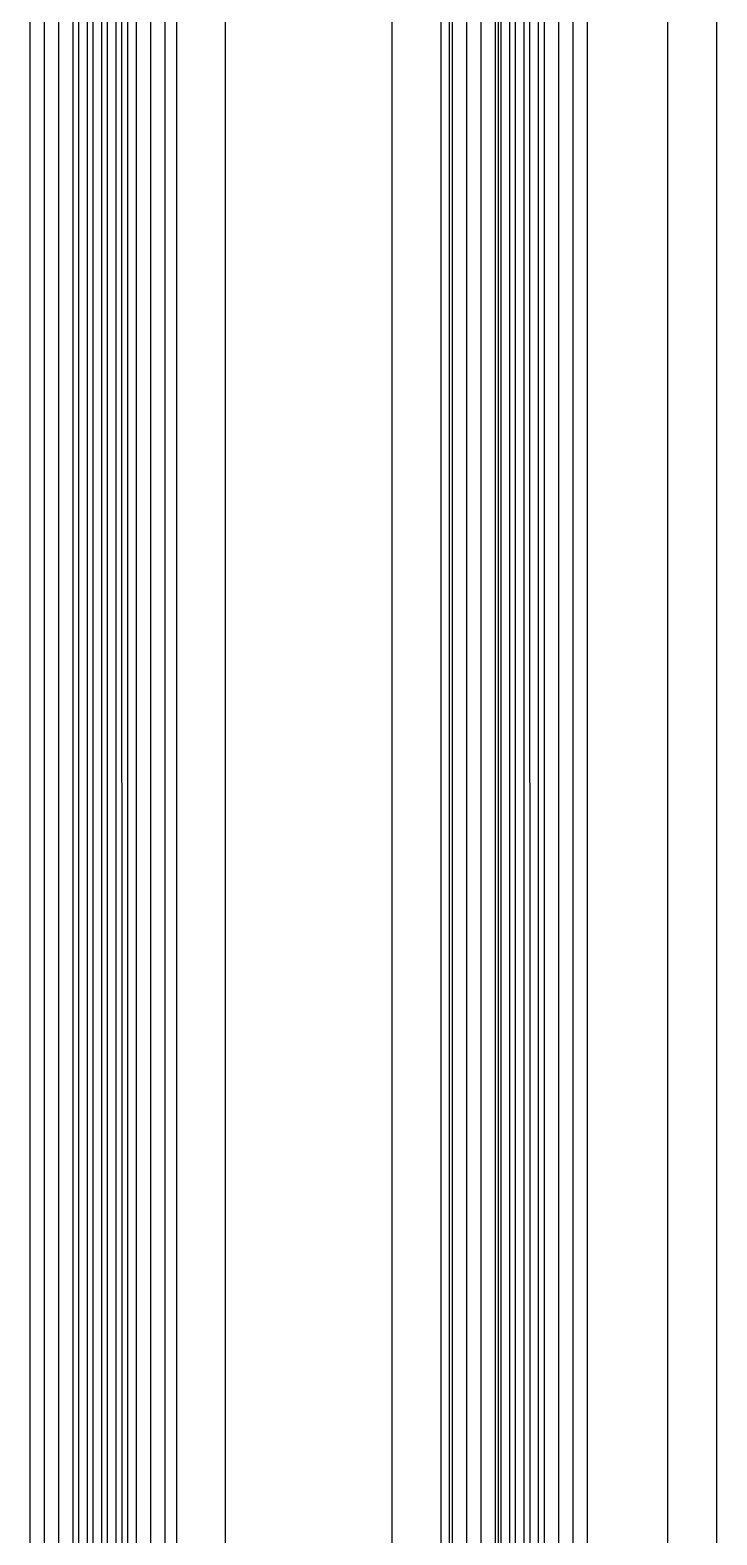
# Model space of a CAD drawing. Header units: inches. Extents: x 4821 to 127877, y 58012 to 433683.
# Drawn here: x 34404.5 to 34452.3, y 153996.1 to 154100.9 of the extents above; entities that cross this region are included whole.
import ezdxf

# ---------------------------------------------------------------- set-up
doc = ezdxf.new("R2010")
doc.units = ezdxf.units.IN
doc.header["$MEASUREMENT"] = 0
doc.layers.add('A-WAL-CMU', color=7, linetype='Continuous')

# ---------------------------------------------------------------- blocks, each defined once
blk = doc.blocks.new('FIRST SLAB EDGE')
at = {"color": 165, "linetype": 'Continuous', "extrusion": (-5.69003e-07, -1.56101e-06, 1)}
for p, q in [((1142585.85, -1723989.24, 0), (1142585.84, -1723205.94, 0)), ((1142586.85, -1723989.24, 0), (1142586.84, -1723205.94, 0)), ((1142587.85, -1723989.24, 0), (1142587.84, -1723205.94, 0)), ((1142588.85, -1723989.24, 0), (1142588.84, -1723205.94, 0)), ((1142589.85, -1723989.24, 0), (1142589.84, -1723205.94, 0)), ((1142590.85, -1723989.24, 0), (1142590.84, -1723205.94, 0)), ((1142584.85, -1723988.24, 0), (1142584.84, -1723206.94, 0)), ((1142614.25, -1723938.44, 0), (1142614.24, -1723256.74, 0)), ((1142615.25, -1723938.44, 0), (1142615.24, -1723256.74, 0)), ((1142616.25, -1723938.44, 0), (1142616.24, -1723256.74, 0)), ((1142617.25, -1723938.44, 0), (1142617.24, -1723256.74, 0)), ((1142618.25, -1723938.44, 0), (1142618.24, -1723256.74, 0)), ((1142619.25, -1723938.44, 0), (1142619.24, -1723256.74, 0)), ((1142620.25, -1723938.44, 0), (1142620.24, -1723256.74, 0))]:
    blk.add_line(p, q, dxfattribs=at)
at = {"color": 31, "extrusion": (-5.69003e-07, -1.56101e-06, 1)}
for p, q in [((1142629.25, -1723923.44, 0), (1142629.24, -1723271.74, 0)), ((1142591.65, -1723916.94, 0), (1142591.65, -1723278.24, 0)), ((1142595.05, -1723916.94, 0), (1142595.05, -1723278.24, 0)), ((1142610.05, -1723916.94, 0), (1142610.05, -1723278.24, 0)), ((1142614.05, -1723916.94, 0), (1142614.05, -1723278.24, 0))]:
    blk.add_line(p, q, dxfattribs=at)

msp = doc.modelspace()

# ---------------------------------------------------------------- block references
at = {"layer": 'A-WAL-CMU'}
for p in [(-1108176.96, 1877399.04), (-1108180.36, 1877396.06)]:
    msp.add_blockref('FIRST SLAB EDGE', p, dxfattribs=at)

doc.saveas('drawing.dxf')
